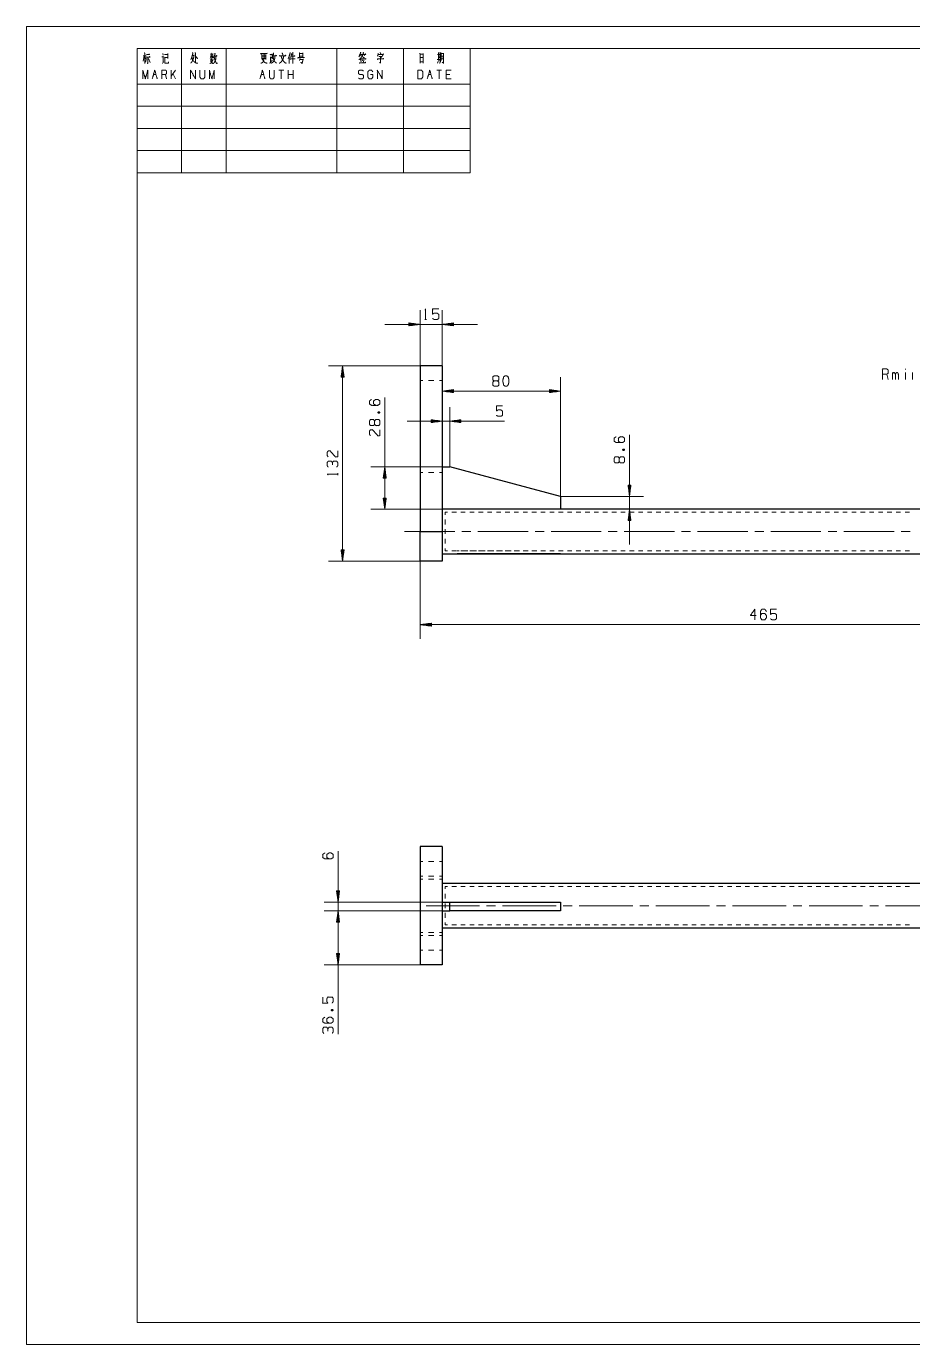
# Paper-space layout 'SHT2' of a CAD drawing. Header units: millimetres. Extents: x 0 to 420, y 0 to 297.
# Drawn here: x 0 to 199.8, y 0 to 297 of the extents above; entities that cross this region are included whole.
import ezdxf

# ---------------------------------------------------------------- set-up
doc = ezdxf.new("R2010")
doc.units = ezdxf.units.MM
doc.layers.add('101', color=7, linetype='Continuous', true_color=0xffffff)

psp = doc.layouts.new('SHT2')

# ---------------------------------------------------------------- linework, layer by layer
at = {"layer": '101', "color": 133, "linetype": 'Continuous', "lineweight": 18}
for p, q in [((0, 297), (0, 0)), ((420, 297), (0, 297)), ((25, 292), (100, 292)), ((25, 292), (25, 264)), ((415, 292), (25, 292)), ((25, 292), (100, 292)), ((25, 292), (100, 292)), ((25, 292), (25, 5)), ((35, 292), (35, 264)), ((45, 292), (45, 264)), ((70, 292), (70, 264)), ((85, 292), (85, 264)), ((100, 292), (100, 264)), ((25, 284), (100, 284)), ((25, 279), (100, 279)), ((25, 274), (100, 274)), ((25, 269), (100, 269)), ((25, 264), (100, 264)), ((25, 5), (415, 5)), ((0, 0), (420, 0))]:
    psp.add_line(p, q, dxfattribs=at)
at = {"layer": '101', "color": 72, "linetype": 'Continuous', "lineweight": 18}
for p, q in [((93.22, 291.13), (93.33, 290.98)), ((26.57, 290.3), (26.35, 289.18)), ((26.36, 290.36), (26.98, 290.36)), ((26.69, 290.14), (26.91, 289.66)), ((27.11, 289.78), (26.88, 288.91)), ((27.56, 289.76), (27.87, 288.87)), ((30.65, 288.62), (30.93, 289.08)), ((30.74, 290.88), (30.87, 290.49)), ((31.13, 290.07), (31.22, 289.97)), ((37.42, 290.41), (37.77, 290.41)), ((41.4, 289.47), (42.16, 289.47)), ((41.69, 290.2), (41.43, 289.78)), ((41.53, 290.78), (41.66, 290.49)), ((41.88, 290.18), (42.11, 289.91)), ((42.14, 290.82), (41.95, 290.49)), ((53.1, 289.76), (53.98, 289.76)), ((53.11, 290.49), (53.99, 290.49)), ((53.11, 290.14), (53.98, 290.14)), ((54.01, 290.63), (54.01, 289.56)), ((55, 290.16), (55, 288.89)), ((55.02, 290.01), (55.35, 290.01)), ((55.4, 290.82), (55.37, 289.89)), ((59.27, 290.28), (59.27, 288.65)), ((61.56, 290.86), (62.32, 290.86)), ((61.56, 290.28), (62.32, 290.28)), ((61.73, 289.91), (61.56, 289.33)), ((61.6, 289.56), (62.33, 289.56)), ((62.33, 291.05), (62.33, 290.09)), ((75.31, 289.52), (75.48, 289.02)), ((75.35, 289.72), (76.07, 289.72)), ((75.6, 289.62), (75.76, 289.2)), ((76.13, 289.56), (75.92, 288.89)), ((76.04, 290.67), (76.21, 290.34)), ((92.92, 289.33), (92.65, 288.71)), ((92.86, 289.95), (93.25, 289.95)), ((93.18, 289.37), (93.28, 289.04)), ((93.75, 288.94), (94, 288.69)), ((28.66, 286.17), (29.22, 286.17)), ((31.62, 285.18), (31.34, 286.17)), ((33.59, 287.14), (32.63, 285.78)), ((32.63, 285.18), (32.63, 287.14)), ((33.59, 285.18), (33.04, 286.36)), ((52.94, 286.17), (53.49, 286.17)), ((58.02, 287.14), (56.9, 287.14)), ((57.46, 287.14), (57.46, 285.18)), ((59.02, 285.18), (59.02, 287.14)), ((60.14, 286.17), (59.02, 286.17)), ((60.14, 285.18), (60.14, 287.14)), ((90.65, 286.17), (91.2, 286.17)), ((93.6, 287.14), (92.49, 287.14)), ((93.05, 287.14), (93.05, 285.18)), ((95.45, 286.17), (94.61, 286.17)), ((89.78, 230.96), (90.2, 230.96)), ((194.28, 217.43), (193.94, 218.63)), ((195.21, 217.43), (195.21, 219.01)), ((198.16, 219.01), (198.16, 217.43)), ((199.77, 219.01), (199.77, 217.43)), ((79.25, 209.92), (79.68, 210.08)), ((134.4, 201.53), (134.83, 201.69)), ((70.18, 195.9), (70.18, 196.33)), ((68.72, 75.28), (69.14, 75.44))]:
    psp.add_line(p, q, dxfattribs=at)
at = {"layer": '101', "color": 22, "linetype": 'Continuous', "lineweight": 18}
for p, q in [((88.76, 220.52), (88.76, 233.04)), ((93.76, 220.52), (93.76, 233.04)), ((101.69, 229.86), (80.82, 229.86)), ((86.22, 230.2), (86.22, 229.53)), ((88.76, 229.86), (86.22, 230.2)), ((86.22, 230.19), (86.25, 230.19)), ((86.22, 230.19), (86.25, 230.19)), ((86.22, 230.14), (86.64, 230.14)), ((86.22, 230.09), (87.02, 230.09)), ((86.22, 230.04), (87.41, 230.04)), ((86.22, 229.99), (87.79, 229.99)), ((86.22, 229.94), (88.18, 229.94)), ((86.22, 229.89), (88.56, 229.89)), ((86.22, 229.53), (88.76, 229.86)), ((86.22, 229.84), (88.56, 229.84)), ((86.22, 229.79), (88.18, 229.79)), ((86.22, 229.74), (87.79, 229.74)), ((86.22, 229.69), (87.41, 229.69)), ((86.22, 229.64), (87.02, 229.64)), ((86.22, 229.58), (86.64, 229.58)), ((86.22, 229.53), (86.25, 229.53)), ((86.22, 229.53), (86.25, 229.53)), ((96.3, 230.2), (93.76, 229.86)), ((93.76, 229.86), (96.3, 229.53)), ((96.3, 229.89), (93.95, 229.89)), ((96.3, 229.84), (93.95, 229.84)), ((96.3, 229.94), (94.34, 229.94)), ((96.3, 229.79), (94.34, 229.79)), ((96.3, 229.99), (94.72, 229.99)), ((96.3, 229.74), (94.72, 229.74)), ((96.3, 230.04), (95.11, 230.04)), ((96.3, 229.69), (95.11, 229.69)), ((96.3, 230.09), (95.49, 230.09)), ((96.3, 229.64), (95.49, 229.64)), ((96.3, 230.14), (95.88, 230.14)), ((96.3, 229.58), (95.88, 229.58)), ((96.3, 230.19), (96.27, 230.19)), ((96.3, 230.19), (96.27, 230.19)), ((96.3, 229.53), (96.27, 229.53)), ((96.3, 229.53), (96.27, 229.53)), ((96.3, 229.53), (96.3, 230.2)), ((88.76, 220.52), (68.1, 220.52)), ((71.27, 220.52), (70.94, 217.98)), ((71.19, 217.98), (71.19, 219.94)), ((71.25, 217.98), (71.25, 220.33)), ((71.61, 217.98), (71.27, 220.52)), ((71.27, 176.52), (71.27, 220.52)), ((71.3, 217.98), (71.3, 220.33)), ((71.35, 217.98), (71.35, 219.94)), ((70.94, 217.98), (70.94, 218.01)), ((70.94, 217.98), (70.94, 218.01)), ((70.94, 217.98), (71.61, 217.98)), ((70.99, 217.98), (70.99, 218.4)), ((71.04, 217.98), (71.04, 218.79)), ((71.09, 217.98), (71.09, 219.17)), ((71.14, 217.98), (71.14, 219.56)), ((71.4, 217.98), (71.4, 219.56)), ((71.45, 217.98), (71.45, 219.17)), ((71.5, 217.98), (71.5, 218.79)), ((71.55, 217.98), (71.55, 218.4)), ((71.6, 217.98), (71.6, 218.01)), ((71.6, 217.98), (71.6, 218.01)), ((120.42, 191.07), (120.42, 217.99)), ((96.3, 215.15), (93.76, 214.81)), ((93.76, 214.81), (96.3, 214.48)), ((120.42, 214.81), (93.76, 214.81)), ((96.3, 214.84), (93.95, 214.84)), ((96.3, 214.79), (93.95, 214.79)), ((96.3, 214.89), (94.34, 214.89)), ((96.3, 214.74), (94.34, 214.74)), ((96.3, 214.94), (94.72, 214.94)), ((96.3, 214.69), (94.72, 214.69)), ((96.3, 214.99), (95.11, 214.99)), ((96.3, 214.64), (95.11, 214.64)), ((96.3, 215.04), (95.49, 215.04)), ((96.3, 214.59), (95.49, 214.59)), ((96.3, 215.09), (95.88, 215.09)), ((96.3, 214.54), (95.88, 214.54)), ((96.3, 215.14), (96.27, 215.14)), ((96.3, 215.14), (96.27, 215.14)), ((96.3, 214.48), (96.27, 214.48)), ((96.3, 214.48), (96.27, 214.48)), ((96.3, 214.48), (96.3, 215.15)), ((117.88, 215.15), (117.88, 214.48)), ((120.42, 214.81), (117.88, 215.15)), ((117.88, 215.14), (117.92, 215.14)), ((117.88, 215.14), (117.92, 215.14)), ((117.88, 215.09), (118.3, 215.09)), ((117.88, 215.04), (118.69, 215.04)), ((117.88, 214.99), (119.07, 214.99)), ((117.88, 214.94), (119.46, 214.94)), ((117.88, 214.89), (119.85, 214.89)), ((117.88, 214.84), (120.23, 214.84)), ((117.88, 214.48), (120.42, 214.81)), ((117.88, 214.79), (120.23, 214.79)), ((117.88, 214.74), (119.85, 214.74)), ((117.88, 214.69), (119.46, 214.69)), ((117.88, 214.64), (119.07, 214.64)), ((117.88, 214.59), (118.69, 214.59)), ((117.88, 214.54), (118.3, 214.54)), ((117.88, 214.48), (117.92, 214.48)), ((117.88, 214.48), (117.92, 214.48)), ((80.79, 188.19), (80.79, 213.4)), ((93.76, 197.74), (93.76, 211.23)), ((95.42, 197.74), (95.42, 211.23)), ((85.82, 208.05), (107.76, 208.05)), ((91.22, 208.39), (91.22, 207.72)), ((93.76, 208.05), (91.22, 208.39)), ((91.22, 208.38), (91.25, 208.38)), ((91.22, 208.38), (91.25, 208.38)), ((91.22, 208.33), (91.64, 208.33)), ((91.22, 208.28), (92.02, 208.28)), ((91.22, 208.23), (92.41, 208.23)), ((91.22, 208.18), (92.79, 208.18)), ((91.22, 208.13), (93.18, 208.13)), ((91.22, 208.08), (93.56, 208.08)), ((91.22, 207.72), (93.76, 208.05)), ((91.22, 208.03), (93.56, 208.03)), ((91.22, 207.98), (93.18, 207.98)), ((91.22, 207.93), (92.79, 207.93)), ((97.96, 208.39), (95.42, 208.05)), ((95.42, 208.05), (97.96, 207.72)), ((97.96, 208.08), (95.62, 208.08)), ((97.96, 208.03), (95.62, 208.03)), ((97.96, 208.13), (96, 208.13)), ((97.96, 207.98), (96, 207.98)), ((97.96, 208.18), (96.39, 208.18)), ((97.96, 207.93), (96.39, 207.93)), ((97.96, 208.23), (96.77, 208.23)), ((97.96, 208.28), (97.16, 208.28)), ((97.96, 208.33), (97.55, 208.33)), ((97.96, 208.38), (97.93, 208.38)), ((97.96, 208.38), (97.93, 208.38)), ((97.96, 207.72), (97.96, 208.39)), ((91.22, 207.88), (92.41, 207.88)), ((91.22, 207.83), (92.02, 207.83)), ((91.22, 207.77), (91.64, 207.77)), ((91.22, 207.72), (91.25, 207.72)), ((91.22, 207.72), (91.25, 207.72)), ((97.96, 207.88), (96.77, 207.88)), ((97.96, 207.83), (97.16, 207.83)), ((97.96, 207.77), (97.55, 207.77)), ((97.96, 207.72), (97.93, 207.72)), ((97.96, 207.72), (97.93, 207.72)), ((135.95, 180.25), (135.95, 205)), ((93.76, 197.74), (77.62, 197.74)), ((80.79, 197.74), (80.46, 195.2)), ((80.62, 195.2), (80.62, 196.39)), ((80.67, 195.2), (80.67, 196.77)), ((80.72, 195.2), (80.72, 197.16)), ((80.77, 195.2), (80.77, 197.54)), ((81.13, 195.2), (80.79, 197.74)), ((80.82, 195.2), (80.82, 197.54)), ((80.87, 195.2), (80.87, 197.16)), ((80.92, 195.2), (80.92, 196.77)), ((80.97, 195.2), (80.97, 196.39)), ((80.46, 195.2), (80.46, 195.23)), ((80.46, 195.2), (80.46, 195.23)), ((80.46, 195.2), (81.13, 195.2)), ((80.51, 195.2), (80.51, 195.62)), ((80.57, 195.2), (80.57, 196)), ((81.02, 195.2), (81.02, 196)), ((81.07, 195.2), (81.07, 195.62)), ((81.12, 195.2), (81.12, 195.23)), ((81.12, 195.2), (81.12, 195.23)), ((135.61, 193.61), (135.95, 191.07)), ((136.28, 193.61), (135.61, 193.61)), ((135.62, 193.61), (135.62, 193.58)), ((135.62, 193.61), (135.62, 193.58)), ((135.67, 193.61), (135.67, 193.19)), ((135.72, 193.61), (135.72, 192.81)), ((135.77, 193.61), (135.77, 192.42)), ((135.82, 193.61), (135.82, 192.04)), ((135.87, 193.61), (135.87, 191.65)), ((135.92, 193.61), (135.92, 191.26)), ((135.95, 191.07), (136.28, 193.61)), ((135.97, 193.61), (135.97, 191.26)), ((136.02, 193.61), (136.02, 191.65)), ((136.07, 193.61), (136.07, 192.04)), ((136.13, 193.61), (136.13, 192.42)), ((136.18, 193.61), (136.18, 192.81)), ((136.23, 193.61), (136.23, 193.19)), ((136.28, 193.61), (136.28, 193.58)), ((136.28, 193.61), (136.28, 193.58)), ((80.46, 190.73), (80.46, 190.7)), ((80.46, 190.73), (80.46, 190.7)), ((80.46, 190.73), (80.79, 188.19)), ((81.13, 190.73), (80.46, 190.73)), ((80.51, 190.73), (80.51, 190.31)), ((80.57, 190.73), (80.57, 189.93)), ((80.62, 190.73), (80.62, 189.54)), ((80.67, 190.73), (80.67, 189.15)), ((80.72, 190.73), (80.72, 188.77)), ((80.77, 190.73), (80.77, 188.38)), ((80.79, 188.19), (81.13, 190.73)), ((80.82, 190.73), (80.82, 188.38)), ((80.87, 190.73), (80.87, 188.77)), ((80.92, 190.73), (80.92, 189.15)), ((80.97, 190.73), (80.97, 189.54)), ((81.02, 190.73), (81.02, 189.93)), ((81.07, 190.73), (81.07, 190.31)), ((81.12, 190.73), (81.12, 190.7)), ((81.12, 190.73), (81.12, 190.7)), ((120.42, 191.07), (139.12, 191.07)), ((120.42, 188.19), (77.62, 188.19)), ((120.42, 188.19), (139.12, 188.19)), ((135.95, 188.19), (135.61, 185.65)), ((135.82, 185.65), (135.82, 187.23)), ((135.87, 185.65), (135.87, 187.61)), ((135.92, 185.65), (135.92, 188)), ((136.28, 185.65), (135.95, 188.19)), ((135.97, 185.65), (135.97, 188)), ((136.02, 185.65), (136.02, 187.61)), ((136.07, 185.65), (136.07, 187.23)), ((135.61, 185.65), (136.28, 185.65)), ((135.62, 185.65), (135.62, 185.68)), ((135.62, 185.65), (135.62, 185.68)), ((135.67, 185.65), (135.67, 186.07)), ((135.72, 185.65), (135.72, 186.45)), ((135.77, 185.65), (135.77, 186.84)), ((136.13, 185.65), (136.13, 186.84)), ((136.18, 185.65), (136.18, 186.45)), ((136.23, 185.65), (136.23, 186.07)), ((136.28, 185.65), (136.28, 185.68)), ((136.28, 185.65), (136.28, 185.68)), ((88.76, 183.19), (88.76, 159.04)), ((70.94, 179.06), (70.94, 179.03)), ((70.94, 179.06), (70.94, 179.03)), ((70.94, 179.06), (71.27, 176.52)), ((71.61, 179.06), (70.94, 179.06)), ((70.99, 179.06), (70.99, 178.65)), ((71.04, 179.06), (71.04, 178.26)), ((71.09, 179.06), (71.09, 177.87)), ((71.14, 179.06), (71.14, 177.49)), ((71.19, 179.06), (71.19, 177.1)), ((71.25, 179.06), (71.25, 176.72)), ((71.27, 176.52), (71.61, 179.06)), ((71.3, 179.06), (71.3, 176.72)), ((71.35, 179.06), (71.35, 177.1)), ((71.4, 179.06), (71.4, 177.49)), ((71.45, 179.06), (71.45, 177.87)), ((71.5, 179.06), (71.5, 178.26)), ((71.55, 179.06), (71.55, 178.65)), ((71.6, 179.06), (71.6, 179.03)), ((71.6, 179.06), (71.6, 179.03)), ((88.76, 176.52), (68.1, 176.52)), ((91.3, 162.54), (88.76, 162.21)), ((243.76, 162.21), (88.76, 162.21)), ((88.76, 162.21), (91.3, 161.88)), ((91.3, 162.24), (88.95, 162.24)), ((91.3, 162.18), (88.95, 162.18)), ((91.3, 162.29), (89.34, 162.29)), ((91.3, 162.13), (89.34, 162.13)), ((91.3, 162.34), (89.72, 162.34)), ((91.3, 162.08), (89.72, 162.08)), ((91.3, 162.39), (90.11, 162.39)), ((91.3, 162.03), (90.11, 162.03)), ((91.3, 162.44), (90.49, 162.44)), ((91.3, 161.98), (90.49, 161.98)), ((91.3, 162.49), (90.88, 162.49)), ((91.3, 161.93), (90.88, 161.93)), ((91.3, 162.54), (91.27, 162.54)), ((91.3, 162.54), (91.27, 162.54)), ((91.3, 161.88), (91.27, 161.88)), ((91.3, 161.88), (91.27, 161.88)), ((91.3, 161.88), (91.3, 162.54)), ((70.26, 111.21), (70.26, 89.77)), ((69.93, 102.25), (69.93, 102.22)), ((69.93, 102.25), (69.93, 102.22)), ((69.93, 102.25), (70.26, 99.71)), ((70.6, 102.25), (69.93, 102.25)), ((69.98, 102.25), (69.98, 101.83)), ((70.03, 102.25), (70.03, 101.45)), ((70.08, 102.25), (70.08, 101.06)), ((70.13, 102.25), (70.13, 100.68)), ((70.19, 102.25), (70.19, 100.29)), ((70.24, 102.25), (70.24, 99.91)), ((70.26, 99.71), (70.6, 102.25)), ((70.29, 102.25), (70.29, 99.91)), ((70.34, 102.25), (70.34, 100.29)), ((70.39, 102.25), (70.39, 100.68)), ((70.44, 102.25), (70.44, 101.06)), ((70.49, 102.25), (70.49, 101.45)), ((70.54, 102.25), (70.54, 101.83)), ((70.59, 102.25), (70.59, 102.22)), ((70.59, 102.25), (70.59, 102.22)), ((95.42, 99.71), (67.09, 99.71)), ((93.76, 97.71), (67.09, 97.71)), ((95.42, 97.71), (67.09, 97.71)), ((70.26, 97.71), (69.93, 95.17)), ((70.26, 97.71), (69.93, 95.17)), ((69.93, 95.17), (69.93, 95.2)), ((69.93, 95.17), (69.93, 95.2)), ((69.93, 95.17), (69.93, 95.2)), ((69.93, 95.17), (69.93, 95.2)), ((69.93, 95.17), (70.6, 95.17)), ((69.93, 95.17), (70.6, 95.17)), ((69.98, 95.17), (69.98, 95.59)), ((69.98, 95.17), (69.98, 95.59)), ((70.03, 95.17), (70.03, 95.98)), ((70.03, 95.17), (70.03, 95.98)), ((70.08, 95.17), (70.08, 96.36)), ((70.08, 95.17), (70.08, 96.36)), ((70.13, 95.17), (70.13, 96.75)), ((70.13, 95.17), (70.13, 96.75)), ((70.19, 95.17), (70.19, 97.13)), ((70.19, 95.17), (70.19, 97.13)), ((70.24, 95.17), (70.24, 97.52)), ((70.24, 95.17), (70.24, 97.52)), ((70.6, 95.17), (70.26, 97.71)), ((70.6, 95.17), (70.26, 97.71)), ((70.26, 97.71), (70.26, 69.97)), ((70.29, 95.17), (70.29, 97.52)), ((70.29, 95.17), (70.29, 97.52)), ((70.34, 95.17), (70.34, 97.13)), ((70.34, 95.17), (70.34, 97.13)), ((70.39, 95.17), (70.39, 96.75)), ((70.39, 95.17), (70.39, 96.75)), ((70.44, 95.17), (70.44, 96.36)), ((70.44, 95.17), (70.44, 96.36)), ((70.49, 95.17), (70.49, 95.98)), ((70.49, 95.17), (70.49, 95.98)), ((70.54, 95.17), (70.54, 95.59)), ((70.54, 95.17), (70.54, 95.59)), ((70.59, 95.17), (70.59, 95.2)), ((70.59, 95.17), (70.59, 95.2)), ((70.59, 95.17), (70.59, 95.2)), ((70.59, 95.17), (70.59, 95.2)), ((69.93, 88.09), (69.93, 88.05)), ((69.93, 88.09), (69.93, 88.05)), ((69.93, 88.09), (70.26, 85.55)), ((70.6, 88.09), (69.93, 88.09)), ((69.98, 88.09), (69.98, 87.67)), ((70.03, 88.09), (70.03, 87.28)), ((70.08, 88.09), (70.08, 86.9)), ((70.13, 88.09), (70.13, 86.51)), ((70.19, 88.09), (70.19, 86.12)), ((70.24, 88.09), (70.24, 85.74)), ((70.26, 85.55), (70.6, 88.09)), ((70.29, 88.09), (70.29, 85.74)), ((70.34, 88.09), (70.34, 86.12)), ((70.39, 88.09), (70.39, 86.51)), ((70.44, 88.09), (70.44, 86.9)), ((70.49, 88.09), (70.49, 87.28)), ((70.54, 88.09), (70.54, 87.67)), ((70.59, 88.09), (70.59, 88.05)), ((70.59, 88.09), (70.59, 88.05)), ((88.76, 85.55), (67.09, 85.55))]:
    psp.add_line(p, q, dxfattribs=at)
at = {"layer": '101', "color": 151, "linetype": 'Continuous', "lineweight": 25}
for p, q in [((88.76, 220.52), (88.76, 183.19)), ((93.76, 220.52), (88.76, 220.52)), ((93.76, 220.52), (93.76, 183.19)), ((236.61, 188.19), (120.42, 188.19)), ((88.76, 176.52), (88.76, 183.19)), ((88.76, 183.19), (93.76, 183.19)), ((93.76, 183.19), (93.76, 176.52)), ((93.76, 176.52), (88.76, 176.52)), ((93.76, 178.19), (236.61, 178.19)), ((97.09, 178.19), (120.42, 178.19)), ((120.42, 178.19), (97.09, 178.19)), ((93.76, 112.21), (88.76, 112.21)), ((88.76, 112.21), (88.76, 85.55)), ((93.76, 112.21), (93.76, 85.55)), ((236.61, 103.88), (93.76, 103.88)), ((93.76, 93.88), (236.61, 93.88)), ((93.76, 85.55), (88.76, 85.55))]:
    psp.add_line(p, q, dxfattribs=at)
at = {"layer": '101', "color": 53, "linetype": 'Continuous', "lineweight": 18}
for p, q in [((89.38, 217.19), (88.76, 217.19)), ((91.88, 217.19), (90.63, 217.19)), ((93.76, 217.19), (93.13, 217.19)), ((88.76, 196.52), (89.38, 196.52)), ((90.63, 196.52), (91.88, 196.52)), ((93.13, 196.52), (93.76, 196.52)), ((94.92, 187.52), (94.42, 187.52)), ((96.93, 187.52), (95.93, 187.52)), ((98.93, 187.52), (97.93, 187.52)), ((100.93, 187.52), (99.93, 187.52)), ((102.94, 187.52), (101.93, 187.52)), ((104.94, 187.52), (103.94, 187.52)), ((106.94, 187.52), (105.94, 187.52)), ((108.94, 187.52), (107.94, 187.52)), ((110.95, 187.52), (109.94, 187.52)), ((112.95, 187.52), (111.95, 187.52)), ((114.95, 187.52), (113.95, 187.52)), ((116.95, 187.52), (115.95, 187.52)), ((118.96, 187.52), (117.96, 187.52)), ((120.96, 187.52), (119.96, 187.52)), ((122.96, 187.52), (121.96, 187.52)), ((124.96, 187.52), (123.96, 187.52)), ((126.97, 187.52), (125.97, 187.52)), ((128.97, 187.52), (127.97, 187.52)), ((130.97, 187.52), (129.97, 187.52)), ((132.98, 187.52), (131.97, 187.52)), ((134.98, 187.52), (133.98, 187.52)), ((136.98, 187.52), (135.98, 187.52)), ((138.98, 187.52), (137.98, 187.52)), ((140.99, 187.52), (139.98, 187.52)), ((142.99, 187.52), (141.99, 187.52)), ((144.99, 187.52), (143.99, 187.52)), ((146.99, 187.52), (145.99, 187.52)), ((149, 187.52), (147.99, 187.52)), ((151, 187.52), (150, 187.52)), ((153, 187.52), (152, 187.52)), ((155, 187.52), (154, 187.52)), ((157.01, 187.52), (156.01, 187.52)), ((159.01, 187.52), (158.01, 187.52)), ((161.01, 187.52), (160.01, 187.52)), ((163.01, 187.52), (162.01, 187.52)), ((165.02, 187.52), (164.02, 187.52)), ((167.02, 187.52), (166.02, 187.52)), ((169.02, 187.52), (168.02, 187.52)), ((171.03, 187.52), (170.02, 187.52)), ((173.03, 187.52), (172.03, 187.52)), ((175.03, 187.52), (174.03, 187.52)), ((177.03, 187.52), (176.03, 187.52)), ((179.04, 187.52), (178.03, 187.52)), ((181.04, 187.52), (180.04, 187.52)), ((183.04, 187.52), (182.04, 187.52)), ((185.04, 187.52), (184.04, 187.52)), ((187.05, 187.52), (186.05, 187.52)), ((189.05, 187.52), (188.05, 187.52)), ((191.05, 187.52), (190.05, 187.52)), ((193.05, 187.52), (192.05, 187.52)), ((195.06, 187.52), (194.06, 187.52)), ((197.06, 187.52), (196.06, 187.52)), ((199.06, 187.52), (198.06, 187.52)), ((94.42, 178.86), (94.92, 178.86)), ((95.93, 178.86), (96.93, 178.86)), ((97.09, 178.86), (97.58, 178.86)), ((97.93, 178.86), (98.93, 178.86)), ((98.55, 178.86), (99.52, 178.86)), ((99.93, 178.86), (100.93, 178.86)), ((100.49, 178.86), (101.47, 178.86)), ((101.93, 178.86), (102.94, 178.86)), ((102.44, 178.86), (103.41, 178.86)), ((103.94, 178.86), (104.94, 178.86)), ((104.38, 178.86), (105.35, 178.86)), ((105.94, 178.86), (106.94, 178.86)), ((106.33, 178.86), (107.3, 178.86)), ((107.94, 178.86), (108.94, 178.86)), ((108.27, 178.86), (109.24, 178.86)), ((109.94, 178.86), (110.95, 178.86)), ((110.22, 178.86), (111.19, 178.86)), ((111.95, 178.86), (112.95, 178.86)), ((112.16, 178.86), (113.13, 178.86)), ((113.95, 178.86), (114.95, 178.86)), ((114.1, 178.86), (115.08, 178.86)), ((115.95, 178.86), (116.95, 178.86)), ((116.05, 178.86), (117.02, 178.86)), ((117.96, 178.86), (118.96, 178.86)), ((117.99, 178.86), (118.97, 178.86)), ((119.94, 178.86), (120.42, 178.86)), ((119.96, 178.86), (120.96, 178.86)), ((121.96, 178.86), (122.96, 178.86)), ((123.96, 178.86), (124.96, 178.86)), ((125.97, 178.86), (126.97, 178.86)), ((127.97, 178.86), (128.97, 178.86)), ((129.97, 178.86), (130.97, 178.86)), ((131.97, 178.86), (132.98, 178.86)), ((133.98, 178.86), (134.98, 178.86)), ((135.98, 178.86), (136.98, 178.86)), ((137.98, 178.86), (138.98, 178.86)), ((139.98, 178.86), (140.99, 178.86)), ((141.99, 178.86), (142.99, 178.86)), ((143.99, 178.86), (144.99, 178.86)), ((145.99, 178.86), (146.99, 178.86)), ((147.99, 178.86), (149, 178.86)), ((150, 178.86), (151, 178.86)), ((152, 178.86), (153, 178.86)), ((154, 178.86), (155, 178.86)), ((156.01, 178.86), (157.01, 178.86)), ((158.01, 178.86), (159.01, 178.86)), ((160.01, 178.86), (161.01, 178.86)), ((162.01, 178.86), (163.01, 178.86)), ((164.02, 178.86), (165.02, 178.86)), ((166.02, 178.86), (167.02, 178.86)), ((168.02, 178.86), (169.02, 178.86)), ((170.02, 178.86), (171.03, 178.86)), ((172.03, 178.86), (173.03, 178.86)), ((174.03, 178.86), (175.03, 178.86)), ((176.03, 178.86), (177.03, 178.86)), ((178.03, 178.86), (179.04, 178.86)), ((180.04, 178.86), (181.04, 178.86)), ((182.04, 178.86), (183.04, 178.86)), ((184.04, 178.86), (185.04, 178.86)), ((186.05, 178.86), (187.05, 178.86)), ((188.05, 178.86), (189.05, 178.86)), ((190.05, 178.86), (191.05, 178.86)), ((192.05, 178.86), (193.05, 178.86)), ((194.06, 178.86), (195.06, 178.86)), ((196.06, 178.86), (197.06, 178.86)), ((198.06, 178.86), (199.06, 178.86)), ((89.38, 108.88), (88.76, 108.88)), ((91.88, 108.88), (90.63, 108.88)), ((93.76, 108.88), (93.13, 108.88)), ((88.76, 105.55), (89.38, 105.55)), ((88.76, 104.88), (89.38, 104.88)), ((90.63, 105.55), (91.88, 105.55)), ((90.63, 104.88), (91.88, 104.88)), ((93.13, 105.55), (93.76, 105.55)), ((93.13, 104.88), (93.76, 104.88)), ((94.92, 103.21), (94.42, 103.21)), ((96.93, 103.21), (95.93, 103.21)), ((98.93, 103.21), (97.93, 103.21)), ((100.93, 103.21), (99.93, 103.21)), ((102.94, 103.21), (101.93, 103.21)), ((104.94, 103.21), (103.94, 103.21)), ((106.94, 103.21), (105.94, 103.21)), ((108.94, 103.21), (107.94, 103.21)), ((110.95, 103.21), (109.94, 103.21)), ((112.95, 103.21), (111.95, 103.21)), ((114.95, 103.21), (113.95, 103.21)), ((116.95, 103.21), (115.95, 103.21)), ((118.96, 103.21), (117.96, 103.21)), ((120.96, 103.21), (119.96, 103.21)), ((122.96, 103.21), (121.96, 103.21)), ((124.96, 103.21), (123.96, 103.21)), ((126.97, 103.21), (125.97, 103.21)), ((128.97, 103.21), (127.97, 103.21)), ((130.97, 103.21), (129.97, 103.21)), ((132.98, 103.21), (131.97, 103.21)), ((134.98, 103.21), (133.98, 103.21)), ((136.98, 103.21), (135.98, 103.21)), ((138.98, 103.21), (137.98, 103.21)), ((140.99, 103.21), (139.98, 103.21)), ((142.99, 103.21), (141.99, 103.21)), ((144.99, 103.21), (143.99, 103.21)), ((146.99, 103.21), (145.99, 103.21)), ((149, 103.21), (147.99, 103.21)), ((151, 103.21), (150, 103.21)), ((153, 103.21), (152, 103.21)), ((155, 103.21), (154, 103.21)), ((157.01, 103.21), (156.01, 103.21)), ((159.01, 103.21), (158.01, 103.21)), ((161.01, 103.21), (160.01, 103.21)), ((163.01, 103.21), (162.01, 103.21)), ((165.02, 103.21), (164.02, 103.21)), ((167.02, 103.21), (166.02, 103.21)), ((169.02, 103.21), (168.02, 103.21)), ((171.03, 103.21), (170.02, 103.21)), ((173.03, 103.21), (172.03, 103.21)), ((175.03, 103.21), (174.03, 103.21)), ((177.03, 103.21), (176.03, 103.21)), ((179.04, 103.21), (178.03, 103.21)), ((181.04, 103.21), (180.04, 103.21)), ((183.04, 103.21), (182.04, 103.21)), ((185.04, 103.21), (184.04, 103.21)), ((187.05, 103.21), (186.05, 103.21)), ((189.05, 103.21), (188.05, 103.21)), ((191.05, 103.21), (190.05, 103.21)), ((193.05, 103.21), (192.05, 103.21)), ((195.06, 103.21), (194.06, 103.21)), ((197.06, 103.21), (196.06, 103.21)), ((199.06, 103.21), (198.06, 103.21)), ((89.38, 92.88), (88.76, 92.88)), ((89.38, 92.21), (88.76, 92.21)), ((91.88, 92.88), (90.63, 92.88)), ((91.88, 92.21), (90.63, 92.21)), ((93.76, 92.88), (93.13, 92.88)), ((93.76, 92.21), (93.13, 92.21)), ((94.42, 94.55), (94.92, 94.55)), ((95.93, 94.55), (96.93, 94.55)), ((97.93, 94.55), (98.93, 94.55)), ((99.93, 94.55), (100.93, 94.55)), ((101.93, 94.55), (102.94, 94.55)), ((103.94, 94.55), (104.94, 94.55)), ((105.94, 94.55), (106.94, 94.55)), ((107.94, 94.55), (108.94, 94.55)), ((109.94, 94.55), (110.95, 94.55)), ((111.95, 94.55), (112.95, 94.55)), ((113.95, 94.55), (114.95, 94.55)), ((115.95, 94.55), (116.95, 94.55)), ((117.96, 94.55), (118.96, 94.55)), ((119.96, 94.55), (120.96, 94.55)), ((121.96, 94.55), (122.96, 94.55)), ((123.96, 94.55), (124.96, 94.55)), ((125.97, 94.55), (126.97, 94.55)), ((127.97, 94.55), (128.97, 94.55)), ((129.97, 94.55), (130.97, 94.55)), ((131.97, 94.55), (132.98, 94.55)), ((133.98, 94.55), (134.98, 94.55)), ((135.98, 94.55), (136.98, 94.55)), ((137.98, 94.55), (138.98, 94.55)), ((139.98, 94.55), (140.99, 94.55)), ((141.99, 94.55), (142.99, 94.55)), ((143.99, 94.55), (144.99, 94.55)), ((145.99, 94.55), (146.99, 94.55)), ((147.99, 94.55), (149, 94.55)), ((150, 94.55), (151, 94.55)), ((152, 94.55), (153, 94.55)), ((154, 94.55), (155, 94.55)), ((156.01, 94.55), (157.01, 94.55)), ((158.01, 94.55), (159.01, 94.55)), ((160.01, 94.55), (161.01, 94.55)), ((162.01, 94.55), (163.01, 94.55)), ((164.02, 94.55), (165.02, 94.55)), ((166.02, 94.55), (167.02, 94.55)), ((168.02, 94.55), (169.02, 94.55)), ((170.02, 94.55), (171.03, 94.55)), ((172.03, 94.55), (173.03, 94.55)), ((174.03, 94.55), (175.03, 94.55)), ((176.03, 94.55), (177.03, 94.55)), ((178.03, 94.55), (179.04, 94.55)), ((180.04, 94.55), (181.04, 94.55)), ((182.04, 94.55), (183.04, 94.55)), ((184.04, 94.55), (185.04, 94.55)), ((186.05, 94.55), (187.05, 94.55)), ((188.05, 94.55), (189.05, 94.55)), ((190.05, 94.55), (191.05, 94.55)), ((192.05, 94.55), (193.05, 94.55)), ((194.06, 94.55), (195.06, 94.55)), ((196.06, 94.55), (197.06, 94.55)), ((198.06, 94.55), (199.06, 94.55)), ((88.76, 88.88), (89.38, 88.88)), ((90.63, 88.88), (91.88, 88.88)), ((93.13, 88.88), (93.76, 88.88))]:
    psp.add_line(p, q, dxfattribs=at)
at = {"layer": '101', "color": 72, "linetype": 'Continuous', "lineweight": 25}
for p, q in [((93.76, 197.74), (95.42, 197.74)), ((120.42, 191.07), (95.42, 197.74)), ((120.42, 191.07), (120.42, 188.19)), ((120.42, 188.19), (93.76, 188.19)), ((93.76, 99.71), (95.42, 99.71)), ((95.42, 97.71), (95.42, 99.71)), ((95.42, 99.71), (120.42, 99.71)), ((120.42, 99.71), (120.42, 97.71)), ((93.76, 97.71), (95.42, 97.71)), ((120.42, 97.71), (95.42, 97.71))]:
    psp.add_line(p, q, dxfattribs=at)
at = {"layer": '101', "color": 151, "linetype": 'Continuous', "lineweight": 18}
for p, q in [((98.17, 183.19), (100.17, 183.19)), ((101.76, 183.19), (113.08, 183.19)), ((114.67, 183.19), (116.68, 183.19)), ((118.26, 183.19), (129.59, 183.19)), ((131.17, 183.19), (133.18, 183.19)), ((134.77, 183.19), (146.09, 183.19)), ((147.68, 183.19), (149.68, 183.19)), ((151.27, 183.19), (162.59, 183.19)), ((164.18, 183.19), (166.19, 183.19)), ((167.78, 183.19), (179.1, 183.19)), ((180.69, 183.19), (182.69, 183.19)), ((184.28, 183.19), (195.6, 183.19)), ((197.19, 183.19), (199.2, 183.19)), ((103.75, 98.88), (105.76, 98.88)), ((107.35, 98.88), (119.43, 98.88)), ((121.02, 98.88), (123.03, 98.88)), ((124.61, 98.88), (136.7, 98.88)), ((138.28, 98.88), (140.29, 98.88)), ((141.88, 98.88), (153.96, 98.88)), ((155.55, 98.88), (157.56, 98.88)), ((159.14, 98.88), (171.23, 98.88)), ((172.81, 98.88), (174.82, 98.88)), ((176.41, 98.88), (188.49, 98.88)), ((190.08, 98.88), (192.09, 98.88)), ((193.67, 98.88), (205.76, 98.88))]:
    psp.add_line(p, q, dxfattribs=at)
at = {"layer": '101', "color": 72, "linetype": 'Continuous', "lineweight": 18}
for points, knots in [([(26.57, 291.07), (26.67, 290.94), (26.67, 288.6)], [0, 0, 0.064393, 1, 1]), ([(37.46, 291.13), (37.53, 290.94), (37.46, 290.67), (37.43, 290.53), (37.37, 290.34), (37.31, 290.14), (37.26, 289.95), (37.21, 289.78), (37.14, 289.66), (37.05, 289.52)], [0, 0, 0.116545, 0.278927, 0.365002, 0.478708, 0.603961, 0.717668, 0.817418, 0.901357, 1, 1]), ([(38.05, 291.11), (38.1, 290.96), (38.1, 288.87)], [0, 0, 0.06955, 1, 1]), ([(57.64, 291.07), (57.81, 290.65), (57.83, 290.76), (57.75, 290.55)], [0, 0, 0.581176, 0.716263, 1, 1]), ([(59.43, 291.13), (59.46, 290.98), (59.26, 290.34), (59.19, 290.09), (59.1, 289.95), (59, 289.76)], [0, 0, 0.101083, 0.561706, 0.738774, 0.854629, 1, 1]), ([(60.01, 291.13), (60.12, 290.98), (60.06, 291.05), (60.06, 288.65)], [0, 0, 0.069697, 0.101625, 1, 1]), ([(61.5, 291.07), (61.57, 290.98), (61.57, 290.14)], [0, 0, 0.115189, 1, 1]), ([(75.94, 291.15), (76.05, 291.03), (76.01, 291.05), (75.72, 290.38), (75.58, 290.14), (75.44, 289.95), (75.28, 289.72), (74.96, 289.52)], [0, 0, 0.080396, 0.103261, 0.444362, 0.576789, 0.688375, 0.819716, 1, 1]), ([(75.29, 291.17), (75.39, 291.03), (75.37, 291.07), (74.97, 290.16), (75.2, 290.69), (75.72, 290.69), (75.31, 290.69), (75.45, 290.34)], [0, 0, 0.057042, 0.07334, 0.392466, 0.581127, 0.745774, 0.87749, 1, 1]), ([(79.77, 291.11), (79.89, 290.82), (79.93, 290.86), (79.89, 290.76)], [0, 0, 0.644011, 0.768354, 1, 1]), ([(92.86, 291.13), (92.97, 290.98), (92.9, 291.07), (92.9, 289.56), (92.62, 289.56), (93.47, 289.56), (93.25, 289.56), (93.25, 291.07), (93.25, 290.67), (92.64, 290.67), (93.43, 290.67), (93.25, 290.67), (93.25, 290.26), (92.87, 290.26)], [0, 0, 0.025061, 0.039924, 0.243199, 0.280605, 0.39479, 0.42432, 0.627595, 0.680502, 0.763188, 0.869498, 0.893122, 0.948813, 1, 1]), ([(26.92, 290.07), (27.87, 290.07), (27.81, 290.24), (27.74, 290.09)], [0, 0, 0.737857, 0.874089, 1, 1]), ([(27.1, 290.69), (27.73, 290.69), (27.68, 290.82), (27.64, 290.74)], [0, 0, 0.736257, 0.890366, 1, 1]), ([(27.36, 290.07), (27.36, 288.65), (27.2, 288.73)], [0, 0, 0.887515, 1, 1]), ([(30.55, 290.14), (30.8, 290.14), (30.8, 290.26), (30.8, 288.81)], [0, 0, 0.136549, 0.204721, 1, 1]), ([(31.28, 290.69), (31.21, 290.63), (31.15, 290.69), (31.88, 290.69), (31.88, 290.88), (31.88, 289.78), (31.88, 289.97), (31.22, 289.97), (31.22, 288.83), (31.24, 288.75), (31.35, 288.71), (32.04, 288.71), (32.04, 289.02)], [0, 0, 0.017819, 0.033666, 0.169515, 0.204099, 0.407776, 0.442364, 0.564628, 0.775991, 0.791603, 0.814658, 0.942357, 1, 1]), ([(37.8, 290.55), (37.71, 289.95), (37.65, 289.76), (37.62, 289.62), (37.53, 289.47), (37.46, 289.31), (37.42, 289.18), (37.31, 289.02), (37.23, 288.89), (37.04, 288.71)], [0, 0, 0.296659, 0.392137, 0.46442, 0.547267, 0.635799, 0.700206, 0.795426, 0.869797, 1, 1]), ([(37.31, 290.01), (37.37, 289.87), (37.42, 289.7), (37.45, 289.56), (37.59, 289.27), (37.67, 289.18), (37.87, 288.98), (37.99, 288.87), (38.13, 288.79), (38.34, 288.73), (38.53, 288.73), (38.68, 288.71)], [0, 0, 0.075191, 0.157626, 0.228751, 0.384956, 0.438117, 0.578248, 0.65344, 0.734339, 0.837348, 0.928887, 1, 1]), ([(38.08, 290.38), (38.56, 289.72), (38.56, 289.91)], [0, 0, 0.814818, 1, 1]), ([(42.01, 289.41), (41.89, 289.16), (41.82, 288.98), (41.69, 288.79), (41.56, 288.69), (41.34, 288.65)], [0, 0, 0.251055, 0.434029, 0.64262, 0.795766, 1, 1]), ([(41.73, 290.94), (41.86, 290.88), (41.81, 290.92), (41.81, 289.76), (41.81, 290.3), (41.4, 290.3), (42.22, 290.3)], [0, 0, 0.046318, 0.069123, 0.437816, 0.608997, 0.739331, 1, 1]), ([(41.76, 289.68), (41.59, 289.1), (42.03, 288.62)], [0, 0, 0.483237, 1, 1]), ([(42.73, 290.2), (42.73, 289.95), (42.7, 289.68), (42.63, 289.39), (42.51, 289.1), (42.38, 288.89), (42.23, 288.71), (42.03, 288.58)], [0, 0, 0.134106, 0.280228, 0.441583, 0.610314, 0.742762, 0.870657, 1, 1]), ([(42.46, 290.96), (42.6, 290.82), (42.55, 290.86), (42.22, 289.8)], [0, 0, 0.143537, 0.187773, 1, 1]), ([(42.38, 290.01), (42.42, 289.8), (42.46, 289.56), (42.55, 289.27), (42.67, 288.98), (42.8, 288.75), (42.99, 288.6), (43.04, 288.75)], [0, 0, 0.122124, 0.267694, 0.442444, 0.622807, 0.774615, 0.912625, 1, 1]), ([(42.44, 290.28), (42.93, 290.28), (42.9, 290.45), (42.85, 290.34)], [0, 0, 0.634119, 0.848445, 1, 1]), ([(52.91, 290.86), (52.88, 290.76), (52.79, 290.88), (54.27, 290.88), (54.2, 290.98), (54.14, 290.88)], [0, 0, 0.054227, 0.130909, 0.87613, 0.940043, 1, 1]), ([(53.57, 290.88), (53.57, 289.72), (53.52, 289.58), (53.51, 289.41), (53.45, 289.2), (53.38, 289.04), (53.29, 288.91), (53.16, 288.81), (53.03, 288.75), (52.82, 288.73)], [0, 0, 0.455623, 0.515134, 0.580482, 0.665033, 0.736192, 0.79598, 0.861823, 0.919058, 1, 1]), ([(53.01, 290.63), (53.1, 290.49), (53.1, 289.58)], [0, 0, 0.156848, 1, 1]), ([(53.22, 289.6), (53.29, 289.43), (53.38, 289.29), (53.48, 289.16), (53.55, 289.04), (53.63, 288.94), (53.76, 288.87), (53.9, 288.79), (54.07, 288.75), (54.26, 288.71)], [0, 0, 0.124249, 0.240531, 0.35103, 0.449957, 0.536949, 0.636896, 0.752292, 0.866372, 1, 1]), ([(55.03, 288.89), (54.94, 288.71), (54.88, 288.73), (55.41, 289.37)], [0, 0, 0.187521, 0.244051, 1, 1]), ([(55.06, 290.65), (54.99, 290.57), (54.93, 290.65), (55.37, 290.65)], [0, 0, 0.169755, 0.325542, 1, 1]), ([(56.04, 290.36), (56.03, 290.16), (56, 289.95), (55.97, 289.72), (55.91, 289.52), (55.84, 289.33), (55.75, 289.18), (55.65, 289.02), (55.54, 288.91), (55.41, 288.81), (55.21, 288.71)], [0, 0, 0.105429, 0.211651, 0.328282, 0.437572, 0.539265, 0.625346, 0.724284, 0.79827, 0.883378, 1, 1]), ([(55.67, 291.05), (55.72, 290.96), (55.63, 290.41), (55.51, 289.99), (55.47, 289.85), (55.35, 289.62)], [0, 0, 0.062603, 0.440485, 0.727862, 0.828992, 1, 1]), ([(55.62, 290.18), (55.65, 289.99), (55.69, 289.8), (55.72, 289.6), (55.81, 289.43), (55.88, 289.29), (55.95, 289.12), (56.06, 288.98), (56.2, 288.83), (56.39, 288.73)], [0, 0, 0.109654, 0.220947, 0.342501, 0.451483, 0.545868, 0.651144, 0.754315, 0.874064, 1, 1]), ([(55.67, 290.38), (56.38, 290.38), (56.29, 290.49), (56.17, 290.36)], [0, 0, 0.696293, 0.830826, 1, 1]), ([(57.14, 290.45), (57.05, 290.34), (57.01, 290.38), (58.48, 290.38), (58.38, 290.55), (58.28, 290.41)], [0, 0, 0.066333, 0.095822, 0.818123, 0.913284, 1, 1]), ([(58.04, 290.41), (57.97, 290.01), (57.83, 289.6), (57.56, 289.16), (57.33, 288.87), (56.99, 288.69)], [0, 0, 0.190069, 0.398701, 0.640199, 0.817216, 1, 1]), ([(57.42, 290.3), (57.49, 290.07), (57.66, 289.58), (57.94, 289.18), (58.25, 288.83), (58.53, 288.71), (58.59, 288.79), (58.48, 288.62)], [0, 0, 0.103286, 0.330833, 0.538837, 0.740597, 0.872112, 0.915905, 1, 1]), ([(59.58, 289.66), (59.55, 289.52), (59.48, 289.66), (60.58, 289.66), (60.5, 289.78), (60.47, 289.68)], [0, 0, 0.08907, 0.186879, 0.848313, 0.935185, 1, 1]), ([(59.74, 290.92), (59.84, 290.69), (59.79, 290.78), (59.58, 289.91)], [0, 0, 0.200658, 0.282145, 1, 1]), ([(59.68, 290.3), (60.5, 290.3), (60.44, 290.45), (60.37, 290.3)], [0, 0, 0.720068, 0.857376, 1, 1]), ([(61.28, 289.91), (61.23, 289.85), (61.15, 289.95), (62.68, 289.95), (62.6, 290.01), (62.49, 289.91)], [0, 0, 0.038001, 0.105809, 0.873511, 0.927246, 1, 1]), ([(62.4, 289.62), (62.13, 288.65), (61.85, 288.94)], [0, 0, 0.71586, 1, 1]), ([(75.23, 288.81), (75.12, 288.71), (75.07, 288.81), (76.46, 288.81), (76.39, 288.94), (76.29, 288.79)], [0, 0, 0.078897, 0.135659, 0.837617, 0.910404, 1, 1]), ([(75.66, 290.26), (75.85, 290.09), (76.04, 289.97), (76.18, 289.87), (76.39, 289.7), (76.58, 289.68), (76.42, 289.6)], [0, 0, 0.194845, 0.370351, 0.508814, 0.712321, 0.860156, 1, 1]), ([(75.89, 290.69), (76.48, 290.69), (76.4, 290.84), (76.33, 290.74)], [0, 0, 0.669422, 0.855054, 1, 1]), ([(79.33, 289.68), (79.21, 289.52), (79.13, 289.66), (80.57, 289.66), (80.44, 289.76), (80.37, 289.68)], [0, 0, 0.096613, 0.17732, 0.867547, 0.947356, 1, 1]), ([(79.24, 290.92), (79.36, 290.69), (79.33, 290.78), (79.15, 290.28)], [0, 0, 0.294025, 0.394866, 1, 1]), ([(79.32, 290.67), (80.43, 290.67), (80.5, 290.84), (80.28, 290.36)], [0, 0, 0.611939, 0.711554, 1, 1]), ([(79.48, 290.2), (80.15, 290.2), (80.21, 290.26), (79.87, 289.89), (79.77, 289.97), (79.84, 289.89), (79.84, 288.73), (79.62, 288.87)], [0, 0, 0.230144, 0.259318, 0.430979, 0.476011, 0.513789, 0.910079, 1, 1]), ([(88.67, 290.94), (88.75, 290.78), (88.75, 288.69), (88.75, 289.02), (89.45, 289.02), (89.45, 288.71), (89.45, 290.88), (89.45, 290.76), (88.76, 290.76), (88.76, 289.95), (89.46, 289.95)], [0, 0, 0.022322, 0.280074, 0.320905, 0.407511, 0.44579, 0.713751, 0.729062, 0.813864, 0.913394, 1, 1]), ([(93.49, 291.03), (93.53, 290.88), (93.53, 289.7), (93.47, 289.43), (93.34, 289.12), (93.25, 288.87), (93.14, 288.69)], [0, 0, 0.062372, 0.548434, 0.661879, 0.800828, 0.909362, 1, 1]), ([(93.53, 290.86), (94, 290.86), (94, 290.98), (94, 288.62), (94, 290.28), (93.56, 290.28), (93.97, 290.28), (93.97, 289.7), (93.56, 289.7)], [0, 0, 0.072646, 0.091913, 0.457973, 0.714856, 0.782961, 0.846526, 0.936435, 1, 1]), ([(26.26, 285.18), (26.26, 287.14), (26.82, 285.18), (27.37, 287.14), (27.37, 285.18)], [0, 0, 0.245192, 0.5, 0.754808, 1, 1]), ([(30.51, 285.18), (30.51, 287.14), (31.34, 287.14), (31.62, 286.96), (31.62, 286.36), (31.34, 286.17), (30.51, 286.17)], [0, 0, 0.400952, 0.571035, 0.639278, 0.761676, 0.829917, 1, 1]), ([(37.01, 285.18), (37.01, 287.14), (38.12, 285.18), (38.12, 287.14)], [0, 0, 0.317574, 0.682426, 1, 1]), ([(39.13, 287.14), (39.13, 285.57), (39.39, 285.18), (39.95, 285.18), (40.24, 285.57), (40.24, 287.14)], [0, 0, 0.337152, 0.438599, 0.557781, 0.662848, 1, 1]), ([(41.25, 285.18), (41.25, 287.14), (41.81, 285.18), (42.36, 287.14), (42.36, 285.18)], [0, 0, 0.245192, 0.5, 0.754808, 1, 1]), ([(54.78, 287.14), (54.78, 285.57), (55.05, 285.18), (55.6, 285.18), (55.89, 285.57), (55.89, 287.14)], [0, 0, 0.337152, 0.438599, 0.557781, 0.662848, 1, 1]), ([(74.85, 285.36), (75.13, 285.18), (75.7, 285.18), (75.98, 285.39), (75.98, 285.97), (75.7, 286.17), (75.15, 286.17), (74.85, 286.36), (74.85, 286.96), (75.15, 287.14), (75.7, 287.14), (75.98, 286.96)], [0, 0, 0.068035, 0.184054, 0.254521, 0.372333, 0.442799, 0.555843, 0.626367, 0.748393, 0.81892, 0.931964, 1, 1]), ([(77.55, 286.17), (78.1, 286.17), (78.1, 285.57), (77.82, 285.18), (77.25, 285.18), (76.97, 285.57), (76.97, 286.75), (77.27, 287.14), (77.81, 287.14), (78.09, 286.75)], [0, 0, 0.103295, 0.214797, 0.304261, 0.410274, 0.499739, 0.718892, 0.809956, 0.910533, 1, 1]), ([(79.11, 285.18), (79.11, 287.14), (80.22, 285.18), (80.22, 287.14)], [0, 0, 0.317574, 0.682426, 1, 1]), ([(88.25, 285.18), (89.07, 285.18), (89.36, 285.57), (89.36, 286.75), (89.07, 287.14), (88.25, 287.14), (88.25, 285.18)], [0, 0, 0.142133, 0.227159, 0.431787, 0.516817, 0.65895, 1, 1]), ([(90.37, 285.18), (90.93, 287.14), (91.48, 285.18)], [0, 0, 0.5, 1, 1]), ([(95.73, 285.18), (94.61, 285.18), (94.61, 287.14), (95.73, 287.14)], [0, 0, 0.265389, 0.734611, 1, 1]), ([(89.85, 233.13), (89.99, 233.33), (89.99, 230.96)], [0, 0, 0.093486, 1, 1]), ([(91.58, 231.18), (91.91, 230.96), (92.6, 230.96), (92.94, 231.18), (92.94, 232.13), (92.6, 232.38), (91.91, 232.38), (91.58, 232.16), (91.58, 233.33), (92.94, 233.33)], [0, 0, 0.062228, 0.168344, 0.230572, 0.376816, 0.441264, 0.547381, 0.609609, 0.790489, 1, 1]), ([(192.94, 217.43), (192.94, 219.81), (193.94, 219.81), (194.28, 219.58), (194.28, 218.86), (193.94, 218.63), (192.94, 218.63)], [0, 0, 0.400952, 0.571037, 0.639278, 0.761674, 0.829915, 1, 1]), ([(198.16, 219.66), (198.2, 219.76), (198.16, 219.83), (198.13, 219.76), (198.16, 219.66)], [0, 0, 0.28063, 0.499979, 0.719352, 1, 1]), ([(105.47, 217.11), (105.15, 217.33), (105.15, 218.06), (105.47, 218.28), (106.16, 218.28), (106.49, 218.06), (106.49, 217.33), (106.16, 217.11), (105.47, 217.11), (105.13, 216.86), (105.13, 216.16), (105.47, 215.91), (106.16, 215.91), (106.49, 216.13), (106.49, 216.86), (106.16, 217.11)], [0, 0, 0.047572, 0.136084, 0.183657, 0.267814, 0.317166, 0.405678, 0.455028, 0.539185, 0.590297, 0.675758, 0.726869, 0.811026, 0.860377, 0.948888, 1, 1]), ([(108.26, 215.91), (108.59, 216.16), (108.77, 216.86), (108.77, 217.33), (108.59, 218.06), (108.26, 218.28), (107.92, 218.28), (107.59, 218.06), (107.41, 217.33), (107.43, 216.86), (107.59, 216.16), (107.92, 215.91), (108.26, 215.91)], [0, 0, 0.067526, 0.183972, 0.260583, 0.380942, 0.446143, 0.500307, 0.565507, 0.685866, 0.762529, 0.878311, 0.945835, 1, 1]), ([(195.21, 218.53), (195.27, 218.81), (195.44, 218.98), (195.64, 218.98), (195.81, 218.81), (195.89, 218.53), (195.89, 217.43)], [0, 0, 0.118881, 0.224452, 0.30698, 0.412558, 0.533082, 1, 1]), ([(195.89, 218.53), (195.94, 218.81), (196.12, 218.98), (196.33, 218.98), (196.49, 218.81), (196.56, 218.53), (196.56, 217.43)], [0, 0, 0.118607, 0.223935, 0.313757, 0.413912, 0.534158, 1, 1]), ([(78.75, 211.62), (78.28, 211.93), (78.28, 212.62), (78.75, 212.96), (79.23, 212.96), (79.7, 212.62), (79.7, 211.93), (79.23, 211.62), (77.8, 211.62), (77.33, 211.93), (77.33, 212.62), (77.8, 212.96)], [0, 0, 0.076963, 0.16976, 0.248073, 0.312019, 0.390332, 0.483129, 0.560092, 0.751927, 0.82889, 0.921687, 1, 1]), ([(105.96, 209.37), (106.3, 209.15), (106.99, 209.15), (107.32, 209.37), (107.32, 210.32), (106.99, 210.57), (106.3, 210.57), (105.96, 210.35), (105.96, 211.52), (107.32, 211.52)], [0, 0, 0.062228, 0.168343, 0.230571, 0.376815, 0.441266, 0.547381, 0.609609, 0.79049, 1, 1]), ([(78.5, 207.38), (78.28, 207.06), (77.55, 207.06), (77.33, 207.38), (77.33, 208.07), (77.55, 208.41), (78.28, 208.41), (78.5, 208.07), (78.5, 207.38), (78.75, 207.04), (79.45, 207.04), (79.7, 207.38), (79.7, 208.07), (79.48, 208.41), (78.75, 208.41), (78.5, 208.07)], [0, 0, 0.047574, 0.136085, 0.183659, 0.267815, 0.317166, 0.405677, 0.455028, 0.539184, 0.590297, 0.675756, 0.726869, 0.811024, 0.860376, 0.948887, 1, 1]), ([(79.68, 209.92), (79.68, 210.08), (79.45, 210.17), (79.25, 210.08), (79.25, 209.92), (79.45, 209.83), (79.68, 209.92), (79.25, 210.08)], [0, 0, 0.093979, 0.236783, 0.365956, 0.459935, 0.589108, 0.731913, 1, 1]), ([(77.55, 204.79), (77.33, 205.1), (77.33, 205.79), (77.55, 206.13), (78.03, 206.13), (79.23, 204.77), (79.7, 204.79), (79.7, 206.13)], [0, 0, 0.069694, 0.192979, 0.265273, 0.350227, 0.674741, 0.759752, 1, 1]), ([(133.9, 203.22), (133.43, 203.54), (133.43, 204.23), (133.9, 204.56), (134.38, 204.56), (134.85, 204.23), (134.85, 203.54), (134.38, 203.22), (132.95, 203.22), (132.48, 203.54), (132.48, 204.23), (132.95, 204.56)], [0, 0, 0.076964, 0.169761, 0.248073, 0.312018, 0.39033, 0.483127, 0.560093, 0.751927, 0.828891, 0.921689, 1, 1]), ([(68.03, 200), (67.8, 200.32), (67.8, 201), (68.03, 201.34), (68.5, 201.34), (69.7, 199.98), (70.18, 200), (70.18, 201.34)], [0, 0, 0.069693, 0.192977, 0.265274, 0.350227, 0.67474, 0.759751, 1, 1]), ([(68.98, 198.73), (68.75, 199.06), (68.03, 199.06), (67.8, 198.73), (67.8, 198.04), (68.03, 197.7)], [0, 0, 0.153872, 0.429851, 0.583723, 0.846122, 1, 1]), ([(69.95, 197.72), (70.18, 198.04), (70.18, 198.73), (69.95, 199.06), (69.23, 199.06), (68.98, 198.73), (68.98, 198.22)], [0, 0, 0.124123, 0.34369, 0.472445, 0.703376, 0.836727, 1, 1]), ([(133.65, 198.98), (133.43, 198.67), (132.7, 198.67), (132.48, 198.98), (132.48, 199.67), (132.7, 200.01), (133.43, 200.01), (133.65, 199.67), (133.65, 198.98), (133.9, 198.65), (134.6, 198.65), (134.85, 198.98), (134.85, 199.67), (134.63, 200.01), (133.9, 200.01), (133.65, 199.67)], [0, 0, 0.047572, 0.136084, 0.183656, 0.267812, 0.317164, 0.405675, 0.455027, 0.539183, 0.590294, 0.675755, 0.726867, 0.811023, 0.860375, 0.948887, 1, 1]), ([(134.83, 201.53), (134.83, 201.69), (134.6, 201.77), (134.4, 201.69), (134.4, 201.53), (134.6, 201.44), (134.83, 201.53), (134.4, 201.69)], [0, 0, 0.093967, 0.236776, 0.365957, 0.459924, 0.589104, 0.731914, 1, 1]), ([(68, 195.97), (67.8, 196.12), (70.18, 196.12)], [0, 0, 0.093491, 1, 1]), ([(164.52, 164.25), (163.18, 164.25), (164.19, 165.68), (164.19, 163.3)], [0, 0, 0.245869, 0.565294, 1, 1]), ([(165.45, 164.25), (165.77, 164.73), (166.46, 164.73), (166.8, 164.25), (166.8, 163.78), (166.46, 163.3), (165.77, 163.3), (165.45, 163.78), (165.45, 165.2), (165.77, 165.68), (166.46, 165.68), (166.8, 165.2)], [0, 0, 0.076963, 0.16976, 0.248073, 0.312019, 0.390331, 0.483128, 0.560091, 0.751927, 0.828891, 0.921688, 1, 1]), ([(167.71, 163.53), (168.05, 163.3), (168.74, 163.3), (169.07, 163.53), (169.07, 164.48), (168.74, 164.73), (168.05, 164.73), (167.71, 164.5), (167.71, 165.68), (169.07, 165.68)], [0, 0, 0.062227, 0.168343, 0.230571, 0.376816, 0.441265, 0.547381, 0.609609, 0.79049, 1, 1]), ([(68.22, 109.43), (67.74, 109.75), (67.74, 110.44), (68.22, 110.78), (68.69, 110.78), (69.17, 110.44), (69.17, 109.75), (68.69, 109.43), (67.27, 109.43), (66.79, 109.75), (66.79, 110.44), (67.27, 110.78)], [0, 0, 0.076963, 0.169761, 0.248073, 0.312019, 0.390331, 0.483128, 0.560092, 0.751927, 0.82889, 0.921688, 1, 1]), ([(68.94, 76.96), (69.17, 77.29), (69.17, 77.98), (68.94, 78.32), (67.99, 78.32), (67.74, 77.98), (67.74, 77.29), (67.97, 76.96), (66.79, 76.96), (66.79, 78.32)], [0, 0, 0.062229, 0.168344, 0.230572, 0.376816, 0.441266, 0.547381, 0.609609, 0.79049, 1, 1]), ([(69.14, 75.28), (69.14, 75.44), (68.92, 75.53), (68.72, 75.44), (68.72, 75.28), (68.92, 75.19), (69.14, 75.28), (68.72, 75.44)], [0, 0, 0.093973, 0.236781, 0.365957, 0.45993, 0.589106, 0.731914, 1, 1]), ([(68.22, 72.42), (67.74, 72.74), (67.74, 73.43), (68.22, 73.77), (68.69, 73.77), (69.17, 73.43), (69.17, 72.74), (68.69, 72.42), (67.27, 72.42), (66.79, 72.74), (66.79, 73.43), (67.27, 73.77)], [0, 0, 0.076963, 0.169761, 0.248073, 0.312019, 0.390331, 0.483129, 0.560092, 0.751927, 0.82889, 0.921688, 1, 1]), ([(67.97, 71.15), (67.74, 71.49), (67.02, 71.49), (66.79, 71.15), (66.79, 70.46), (67.02, 70.13)], [0, 0, 0.153874, 0.429852, 0.583727, 0.846126, 1, 1]), ([(68.94, 70.15), (69.17, 70.46), (69.17, 71.15), (68.94, 71.49), (68.22, 71.49), (67.97, 71.15), (67.97, 70.64)], [0, 0, 0.124121, 0.343689, 0.472447, 0.703377, 0.836731, 1, 1])]:
    psp.add_open_spline(points, degree=1, knots=knots, dxfattribs=at)
for points in [[(28.38, 285.18), (28.94, 287.14), (29.5, 285.18)], [(52.66, 285.18), (53.22, 287.14), (53.77, 285.18)]]:
    psp.add_open_spline(points, degree=1, dxfattribs=at)
at = {"layer": '101', "color": 53, "linetype": 'Continuous', "lineweight": 18}
for points, knots in [([(94.42, 187.52), (94.42, 187.09), (94.42, 186.98)], [0, 0, 0.792253, 1, 1]), ([(94.42, 185.9), (94.42, 185.07), (94.42, 184.81)], [0, 0, 0.764468, 1, 1]), ([(94.42, 181.56), (94.42, 180.49), (94.42, 180.48)], [0, 0, 0.993952, 1, 1]), ([(94.42, 179.4), (94.42, 178.97), (94.42, 178.86)], [0, 0, 0.799428, 1, 1]), ([(94.42, 103.21), (94.42, 103.1), (94.42, 102.67)], [0, 0, 0.200572, 1, 1]), ([(94.42, 101.59), (94.42, 101.58), (94.42, 100.5)], [0, 0, 0.006039, 1, 1]), ([(94.42, 97.25), (94.42, 97), (94.42, 96.17)], [0, 0, 0.235539, 1, 1]), ([(94.42, 95.09), (94.42, 94.97), (94.42, 94.55)], [0, 0, 0.207751, 1, 1])]:
    psp.add_open_spline(points, degree=1, knots=knots, dxfattribs=at)
at = {"layer": '101', "color": 151, "linetype": 'Continuous', "lineweight": 18}
for points, knots in [([(85.26, 183.19), (89.26, 183.19), (96.58, 183.19)], [0, 0, 0.353293, 1, 1]), ([(90.08, 98.88), (93.26, 98.88), (102.17, 98.88)], [0, 0, 0.262754, 1, 1])]:
    psp.add_open_spline(points, degree=1, knots=knots, dxfattribs=at)
at = {"layer": '101', "color": 53, "linetype": 'Continuous', "lineweight": 18}
for points in [[(94.42, 183.73), (94.42, 182.65)], [(94.42, 99.42), (94.42, 98.34)]]:
    psp.add_open_spline(points, degree=1, dxfattribs=at)

doc.saveas('drawing.dxf')
